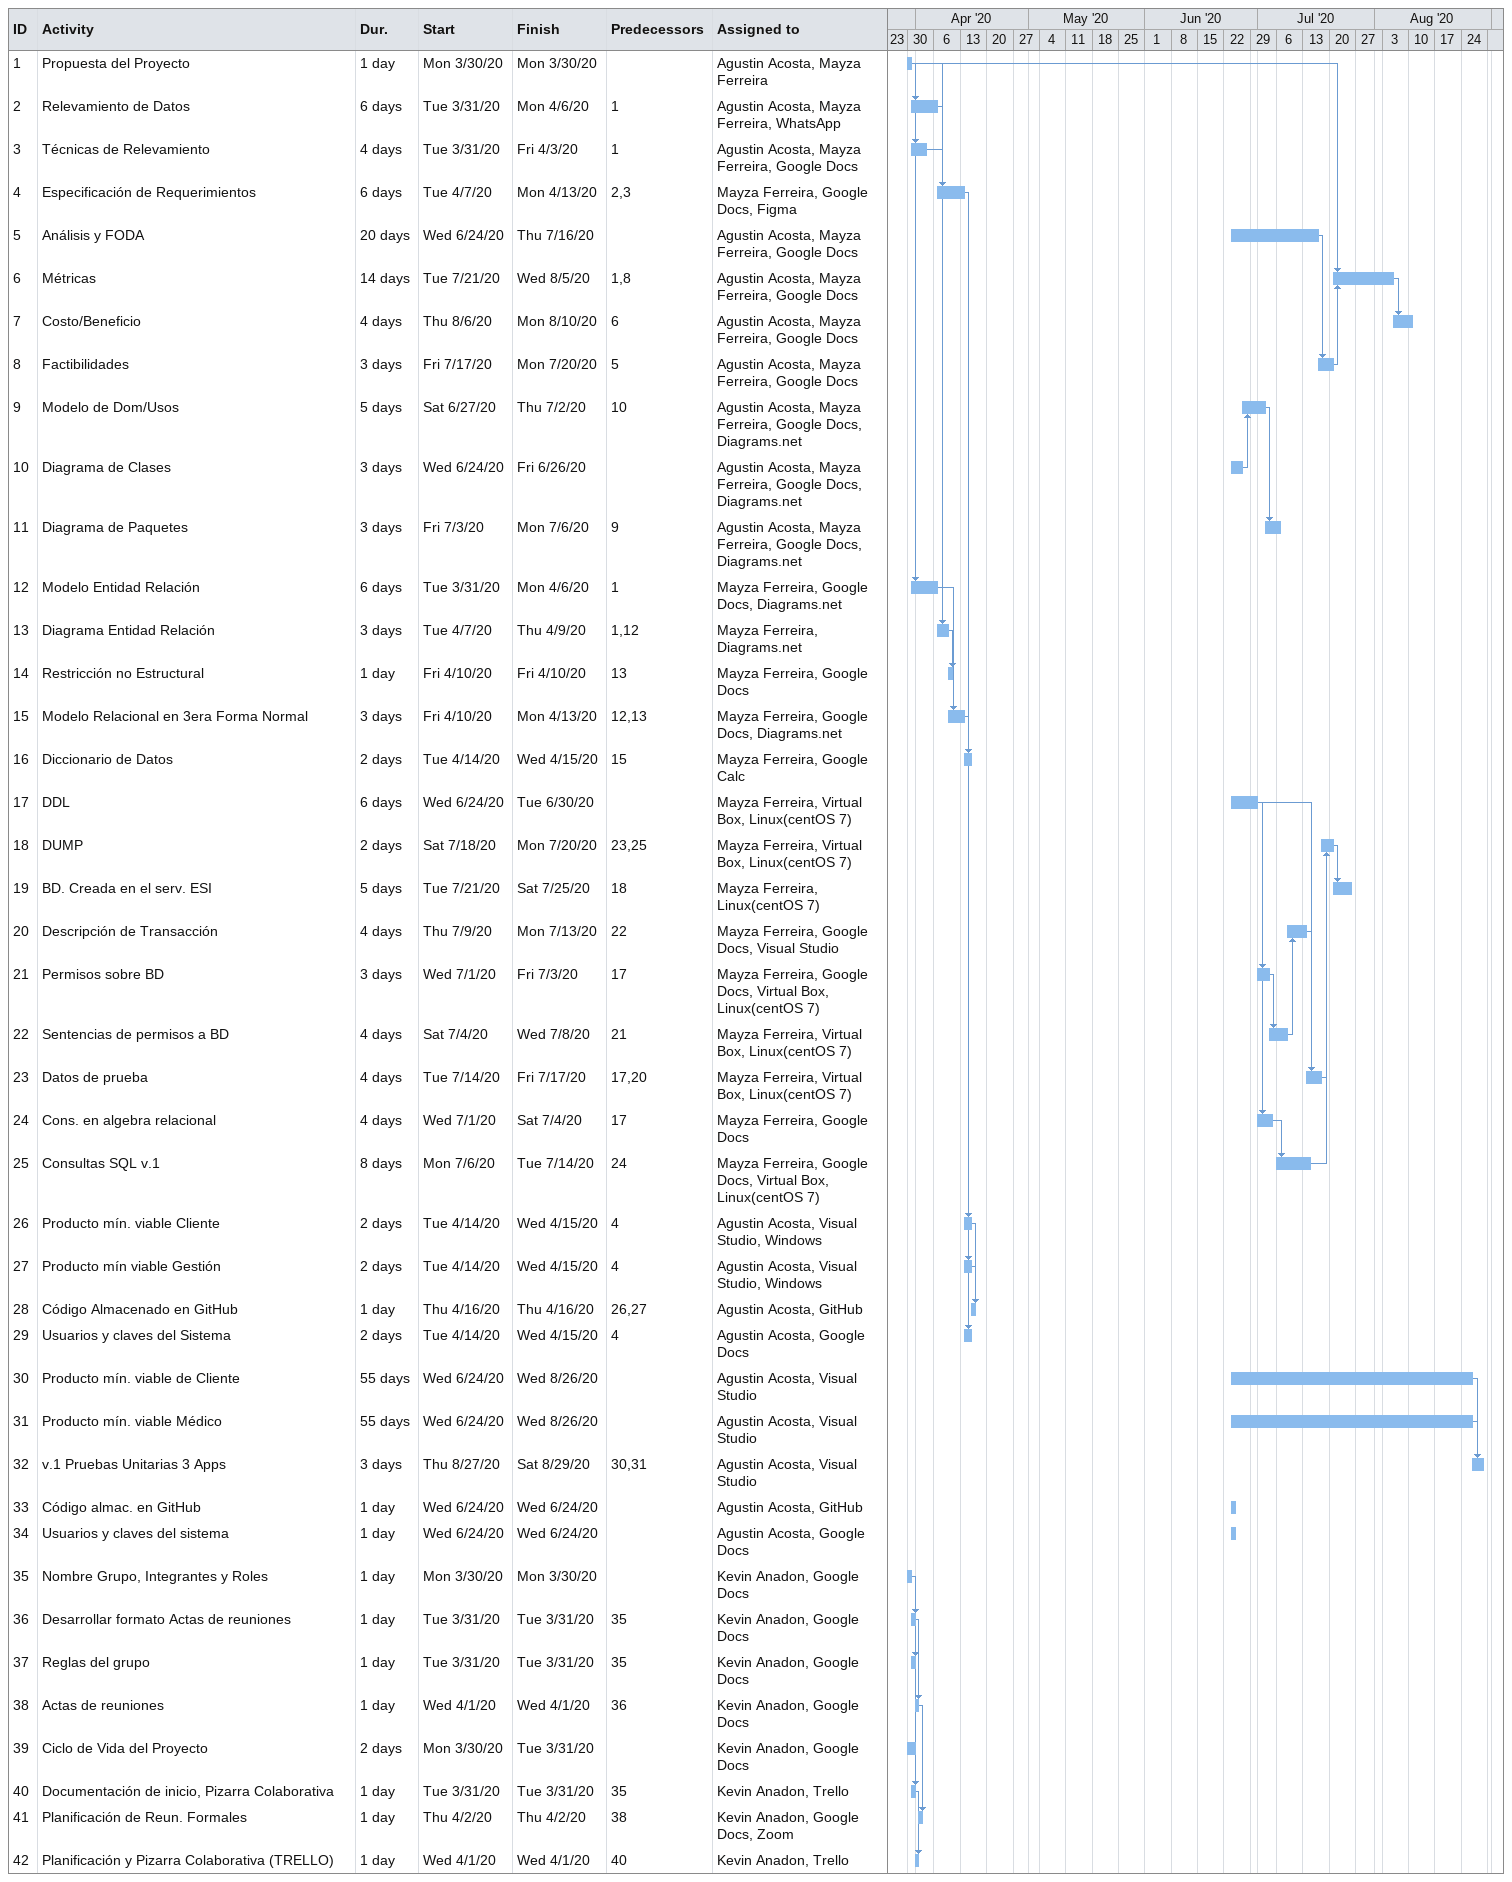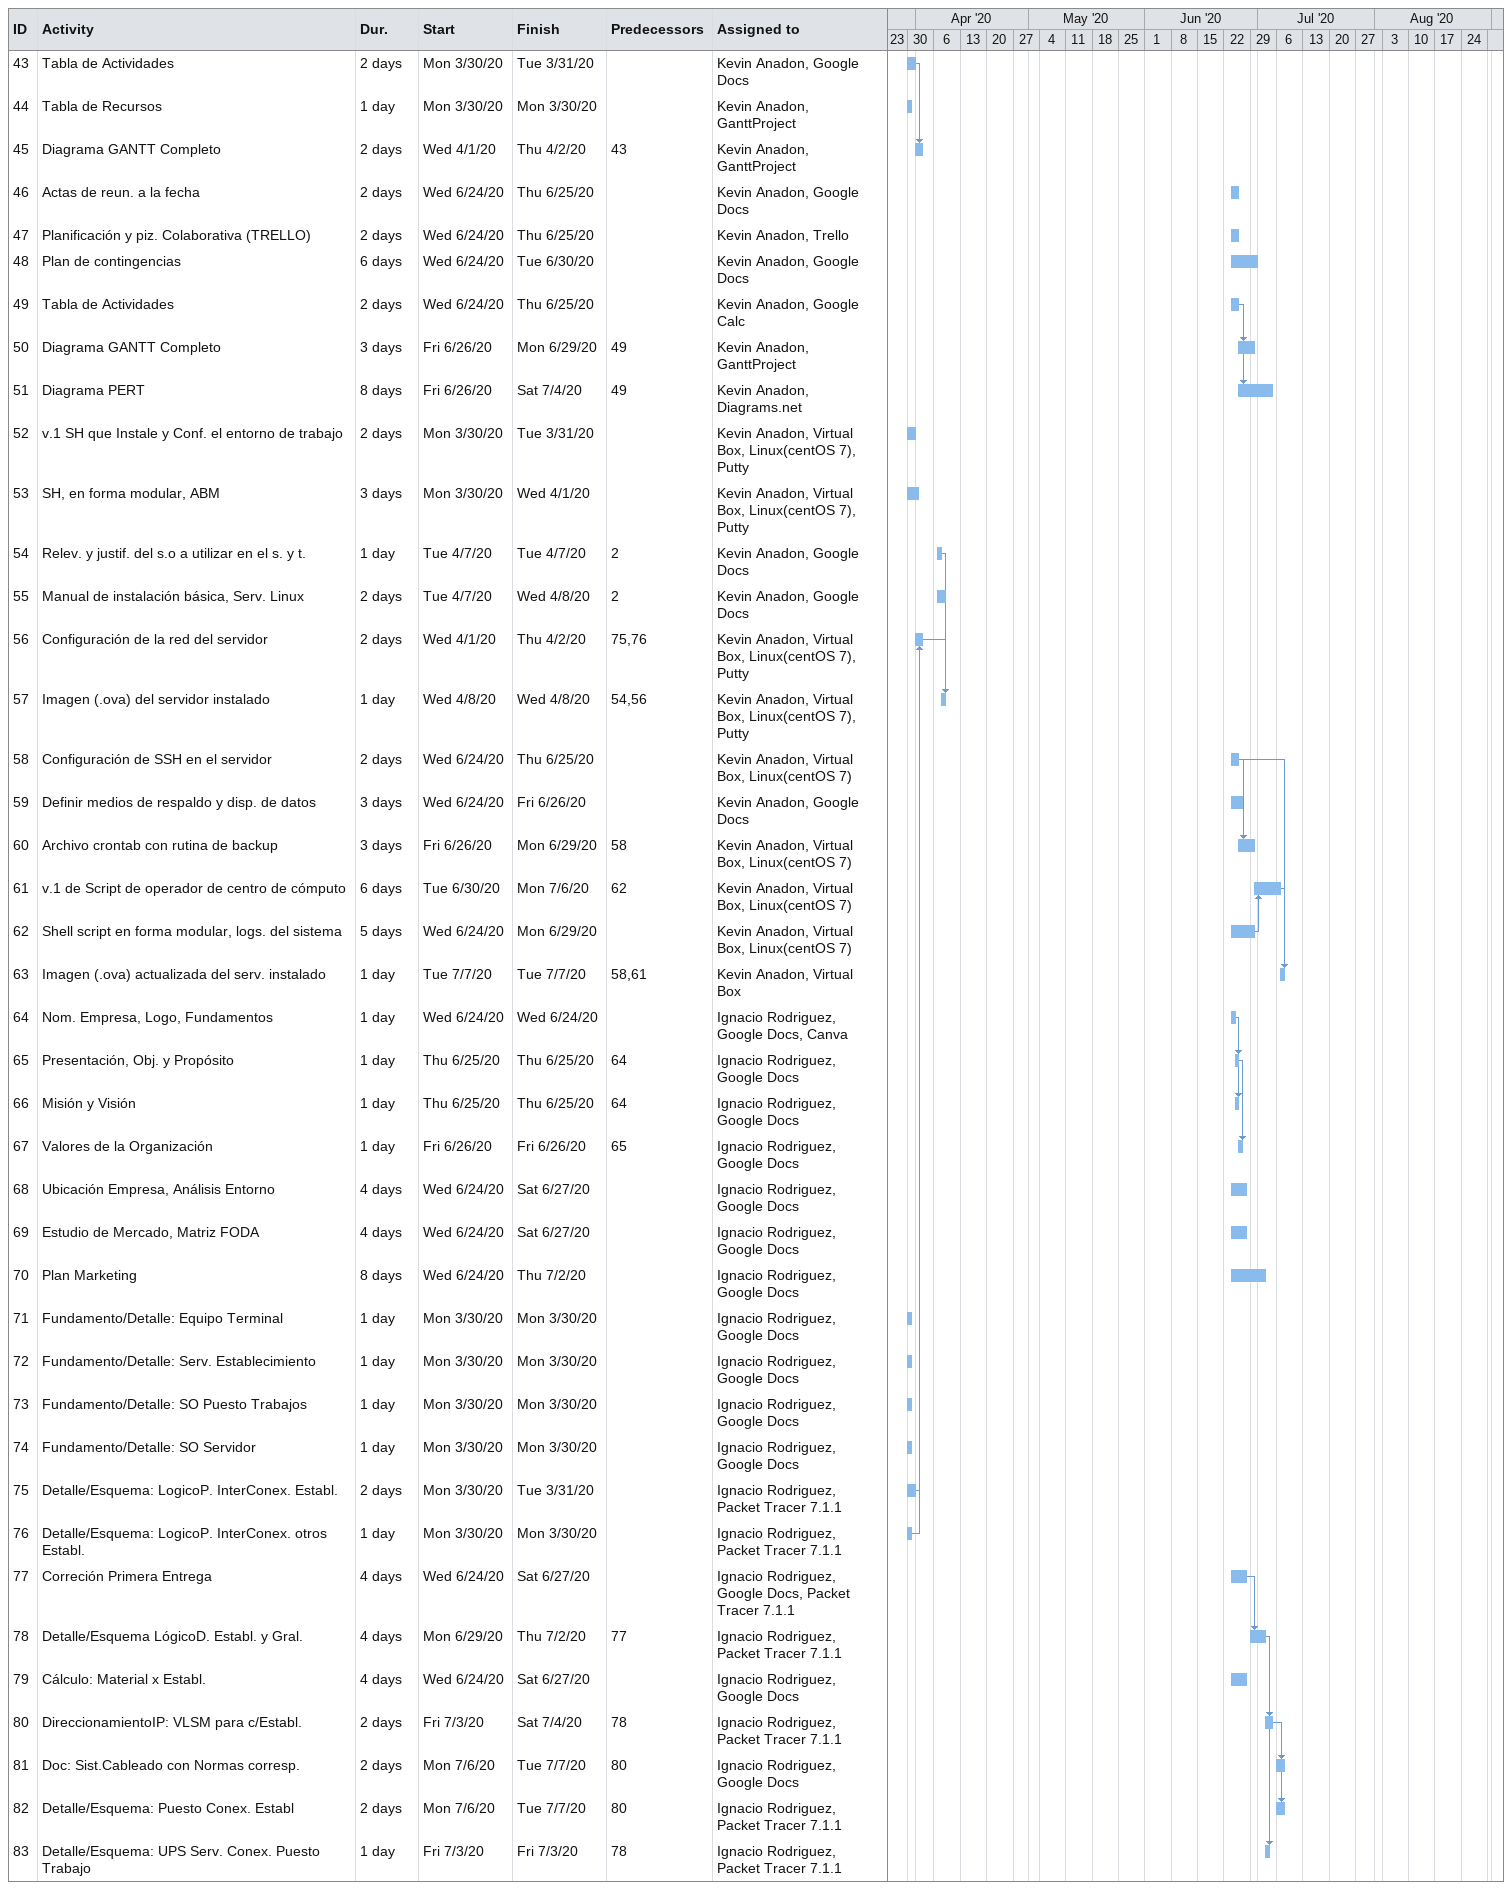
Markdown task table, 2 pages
| ID | Task | Duration | Start | Finish | Predecessors | Resources |
|---|---|---|---|---|---|---|
| 1 | Propuesta del Proyecto | 1d | 2020-03-30 | 2020-03-30 |  | Agustin Acosta, Mayza Ferreira |
| 2 | Relevamiento de Datos | 6d | 2020-03-31 | 2020-04-06 | 1 | Agustin Acosta, Mayza Ferreira, WhatsApp |
| 3 | Técnicas de Relevamiento | 4d | 2020-03-31 | 2020-04-03 | 1 | Agustin Acosta, Mayza Ferreira, Google Docs |
| 4 | Especificación de Requerimientos | 6d | 2020-04-07 | 2020-04-13 | 2, 3 | Mayza Ferreira, Google Docs, Figma |
| 5 | Análisis y FODA | 20d | 2020-06-24 | 2020-07-16 |  | Agustin Acosta, Mayza Ferreira, Google Docs |
| 6 | Métricas | 14d | 2020-07-21 | 2020-08-05 | 1, 8 | Agustin Acosta, Mayza Ferreira, Google Docs |
| 7 | Costo/Beneficio | 4d | 2020-08-06 | 2020-08-10 | 6 | Agustin Acosta, Mayza Ferreira, Google Docs |
| 8 | Factibilidades | 3d | 2020-07-17 | 2020-07-20 | 5 | Agustin Acosta, Mayza Ferreira, Google Docs |
| 9 | Modelo de Dom/Usos | 5d | 2020-06-27 | 2020-07-02 | 10 | Agustin Acosta, Mayza Ferreira, Google Docs, Diagrams.net |
| 10 | Diagrama de Clases | 3d | 2020-06-24 | 2020-06-26 |  | Agustin Acosta, Mayza Ferreira, Google Docs, Diagrams.net |
| 11 | Diagrama de Paquetes | 3d | 2020-07-03 | 2020-07-06 | 9 | Agustin Acosta, Mayza Ferreira, Google Docs, Diagrams.net |
| 12 | Modelo Entidad Relación | 6d | 2020-03-31 | 2020-04-06 | 1 | Mayza Ferreira, Google Docs, Diagrams.net |
| 13 | Diagrama Entidad Relación | 3d | 2020-04-07 | 2020-04-09 | 1, 12 | Mayza Ferreira, Diagrams.net |
| 14 | Restricción no Estructural | 1d | 2020-04-10 | 2020-04-10 | 13 | Mayza Ferreira, Google Docs |
| 15 | Modelo Relacional en 3era Forma Normal | 3d | 2020-04-10 | 2020-04-13 | 12, 13 | Mayza Ferreira, Google Docs, Diagrams.net |
| 16 | Diccionario de Datos | 2d | 2020-04-14 | 2020-04-15 | 15 | Mayza Ferreira, Google Calc |
| 17 | DDL | 6d | 2020-06-24 | 2020-06-30 |  | Mayza Ferreira, Virtual Box, Linux(centOS 7) |
| 18 | DUMP | 2d | 2020-07-18 | 2020-07-20 | 23, 25 | Mayza Ferreira, Virtual Box, Linux(centOS 7) |
| 19 | BD. Creada en el serv. ESI | 5d | 2020-07-21 | 2020-07-25 | 18 | Mayza Ferreira, Linux(centOS 7) |
| 20 | Descripción de Transacción | 4d | 2020-07-09 | 2020-07-13 | 22 | Mayza Ferreira, Google Docs, Visual Studio |
| 21 | Permisos sobre BD | 3d | 2020-07-01 | 2020-07-03 | 17 | Mayza Ferreira, Google Docs, Virtual Box, Linux(centOS 7) |
| 22 | Sentencias de permisos a BD | 4d | 2020-07-04 | 2020-07-08 | 21 | Mayza Ferreira, Virtual Box, Linux(centOS 7) |
| 23 | Datos de prueba | 4d | 2020-07-14 | 2020-07-17 | 17, 20 | Mayza Ferreira, Virtual Box, Linux(centOS 7) |
| 24 | Cons. en algebra relacional | 4d | 2020-07-01 | 2020-07-04 | 17 | Mayza Ferreira, Google Docs |
| 25 | Consultas SQL v.1 | 8d | 2020-07-06 | 2020-07-14 | 24 | Mayza Ferreira, Google Docs, Virtual Box, Linux(centOS 7) |
| 26 | Producto mín. viable Cliente | 2d | 2020-04-14 | 2020-04-15 | 4 | Agustin Acosta, Visual Studio, Windows |
| 27 | Producto mín viable Gestión | 2d | 2020-04-14 | 2020-04-15 | 4 | Agustin Acosta, Visual Studio, Windows |
| 28 | Código Almacenado en GitHub | 1d | 2020-04-16 | 2020-04-16 | 26, 27 | Agustin Acosta, GitHub |
| 29 | Usuarios y claves del Sistema | 2d | 2020-04-14 | 2020-04-15 | 4 | Agustin Acosta, Google Docs |
| 30 | Producto mín. viable de Cliente | 55d | 2020-06-24 | 2020-08-26 |  | Agustin Acosta, Visual Studio |
| 31 | Producto mín. viable Médico | 55d | 2020-06-24 | 2020-08-26 |  | Agustin Acosta, Visual Studio |
| 32 | v.1 Pruebas Unitarias 3 Apps | 3d | 2020-08-27 | 2020-08-29 | 30, 31 | Agustin Acosta, Visual Studio |
| 33 | Código almac. en GitHub | 1d | 2020-06-24 | 2020-06-24 |  | Agustin Acosta, GitHub |
| 34 | Usuarios y claves del sistema | 1d | 2020-06-24 | 2020-06-24 |  | Agustin Acosta, Google Docs |
| 35 | Nombre Grupo, Integrantes y Roles | 1d | 2020-03-30 | 2020-03-30 |  | Kevin Anadon, Google Docs |
| 36 | Desarrollar formato Actas de reuniones | 1d | 2020-03-31 | 2020-03-31 | 35 | Kevin Anadon, Google Docs |
| 37 | Reglas del grupo | 1d | 2020-03-31 | 2020-03-31 | 35 | Kevin Anadon, Google Docs |
| 38 | Actas de reuniones | 1d | 2020-04-01 | 2020-04-01 | 36 | Kevin Anadon, Google Docs |
| 39 | Ciclo de Vida del Proyecto | 2d | 2020-03-30 | 2020-03-31 |  | Kevin Anadon, Google Docs |
| 40 | Documentación de inicio, Pizarra Colaborativa | 1d | 2020-03-31 | 2020-03-31 | 35 | Kevin Anadon, Trello |
| 41 | Planificación de Reun. Formales | 1d | 2020-04-02 | 2020-04-02 | 38 | Kevin Anadon, Google Docs, Zoom |
| 42 | Planificación y Pizarra Colaborativa (TRELLO) | 1d | 2020-04-01 | 2020-04-01 | 40 | Kevin Anadon, Trello |
| 43 | Tabla de Actividades | 2d | 2020-03-30 | 2020-03-31 |  | Kevin Anadon, Google Docs |
| 44 | Tabla de Recursos | 1d | 2020-03-30 | 2020-03-30 |  | Kevin Anadon, GanttProject |
| 45 | Diagrama GANTT Completo | 2d | 2020-04-01 | 2020-04-02 | 43 | Kevin Anadon, GanttProject |
| 46 | Actas de reun. a la fecha | 2d | 2020-06-24 | 2020-06-25 |  | Kevin Anadon, Google Docs |
| 47 | Planificación y piz. Colaborativa (TRELLO) | 2d | 2020-06-24 | 2020-06-25 |  | Kevin Anadon, Trello |
| 48 | Plan de contingencias | 6d | 2020-06-24 | 2020-06-30 |  | Kevin Anadon, Google Docs |
| 49 | Tabla de Actividades | 2d | 2020-06-24 | 2020-06-25 |  | Kevin Anadon, Google Calc |
| 50 | Diagrama GANTT Completo | 3d | 2020-06-26 | 2020-06-29 | 49 | Kevin Anadon, GanttProject |
| 51 | Diagrama PERT | 8d | 2020-06-26 | 2020-07-04 | 49 | Kevin Anadon, Diagrams.net |
| 52 | v.1 SH que Instale y Conf. el entorno de trabajo | 2d | 2020-03-30 | 2020-03-31 |  | Kevin Anadon, Virtual Box, Linux(centOS 7), Putty |
| 53 | SH, en forma modular, ABM | 3d | 2020-03-30 | 2020-04-01 |  | Kevin Anadon, Virtual Box, Linux(centOS 7), Putty |
| 54 | Relev. y justif. del s.o a utilizar en el s. y t. | 1d | 2020-04-07 | 2020-04-07 | 2 | Kevin Anadon, Google Docs |
| 55 | Manual de instalación básica, Serv. Linux | 2d | 2020-04-07 | 2020-04-08 | 2 | Kevin Anadon, Google Docs |
| 56 | Configuración de la red del servidor | 2d | 2020-04-01 | 2020-04-02 | 75, 76 | Kevin Anadon, Virtual Box, Linux(centOS 7), Putty |
| 57 | Imagen (.ova) del servidor instalado | 1d | 2020-04-08 | 2020-04-08 | 54, 56 | Kevin Anadon, Virtual Box, Linux(centOS 7), Putty |
| 58 | Configuración de SSH en el servidor | 2d | 2020-06-24 | 2020-06-25 |  | Kevin Anadon, Virtual Box, Linux(centOS 7) |
| 59 | Definir medios de respaldo y disp. de datos | 3d | 2020-06-24 | 2020-06-26 |  | Kevin Anadon, Google Docs |
| 60 | Archivo crontab con rutina de backup | 3d | 2020-06-26 | 2020-06-29 | 58 | Kevin Anadon, Virtual Box, Linux(centOS 7) |
| 61 | v.1 de Script de operador de centro de cómputo | 6d | 2020-06-30 | 2020-07-06 | 62 | Kevin Anadon, Virtual Box, Linux(centOS 7) |
| 62 | Shell script en forma modular, logs. del sistema | 5d | 2020-06-24 | 2020-06-29 |  | Kevin Anadon, Virtual Box, Linux(centOS 7) |
| 63 | Imagen (.ova) actualizada del serv. instalado | 1d | 2020-07-07 | 2020-07-07 | 58, 61 | Kevin Anadon, Virtual Box |
| 64 | Nom. Empresa, Logo, Fundamentos | 1d | 2020-06-24 | 2020-06-24 |  | Ignacio Rodriguez, Google Docs, Canva |
| 65 | Presentación, Obj. y Propósito | 1d | 2020-06-25 | 2020-06-25 | 64 | Ignacio Rodriguez, Google Docs |
| 66 | Misión y Visión | 1d | 2020-06-25 | 2020-06-25 | 64 | Ignacio Rodriguez, Google Docs |
| 67 | Valores de la Organización | 1d | 2020-06-26 | 2020-06-26 | 65 | Ignacio Rodriguez, Google Docs |
| 68 | Ubicación Empresa, Análisis Entorno | 4d | 2020-06-24 | 2020-06-27 |  | Ignacio Rodriguez, Google Docs |
| 69 | Estudio de Mercado, Matriz FODA | 4d | 2020-06-24 | 2020-06-27 |  | Ignacio Rodriguez, Google Docs |
| 70 | Plan Marketing | 8d | 2020-06-24 | 2020-07-02 |  | Ignacio Rodriguez, Google Docs |
| 71 | Fundamento/Detalle: Equipo Terminal | 1d | 2020-03-30 | 2020-03-30 |  | Ignacio Rodriguez, Google Docs |
| 72 | Fundamento/Detalle: Serv. Establecimiento | 1d | 2020-03-30 | 2020-03-30 |  | Ignacio Rodriguez, Google Docs |
| 73 | Fundamento/Detalle: SO Puesto Trabajos | 1d | 2020-03-30 | 2020-03-30 |  | Ignacio Rodriguez, Google Docs |
| 74 | Fundamento/Detalle: SO Servidor | 1d | 2020-03-30 | 2020-03-30 |  | Ignacio Rodriguez, Google Docs |
| 75 | Detalle/Esquema: LogicoP. InterConex. Establ. | 2d | 2020-03-30 | 2020-03-31 |  | Ignacio Rodriguez, Packet Tracer 7.1.1 |
| 76 | Detalle/Esquema: LogicoP. InterConex. otros Establ. | 1d | 2020-03-30 | 2020-03-30 |  | Ignacio Rodriguez, Packet Tracer 7.1.1 |
| 77 | Correción Primera Entrega | 4d | 2020-06-24 | 2020-06-27 |  | Ignacio Rodriguez, Google Docs, Packet Tracer 7.1.1 |
| 78 | Detalle/Esquema LógicoD. Establ. y Gral. | 4d | 2020-06-29 | 2020-07-02 | 77 | Ignacio Rodriguez, Packet Tracer 7.1.1 |
| 79 | Cálculo: Material x Establ. | 4d | 2020-06-24 | 2020-06-27 |  | Ignacio Rodriguez, Google Docs |
| 80 | DireccionamientoIP: VLSM para c/Establ. | 2d | 2020-07-03 | 2020-07-04 | 78 | Ignacio Rodriguez, Packet Tracer 7.1.1 |
| 81 | Doc: Sist.Cableado con Normas corresp. | 2d | 2020-07-06 | 2020-07-07 | 80 | Ignacio Rodriguez, Google Docs |
| 82 | Detalle/Esquema: Puesto Conex. Establ | 2d | 2020-07-06 | 2020-07-07 | 80 | Ignacio Rodriguez, Packet Tracer 7.1.1 |
| 83 | Detalle/Esquema: UPS Serv. Conex. Puesto Trabajo | 1d | 2020-07-03 | 2020-07-03 | 78 | Ignacio Rodriguez, Packet Tracer 7.1.1 |
